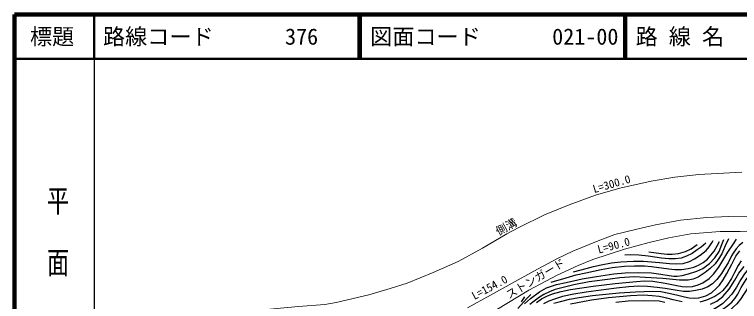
# Model space of a CAD drawing. Units: millimetres at full size, sheet at 1:1000; details may follow other scales. Extents: x 40000 to 680000, y 20000 to 380000.
# Drawn here: x 40000 to 203849, y 315068 to 380000 of the extents above; entities that cross this region are included whole.
import ezdxf
from ezdxf.enums import TextEntityAlignment as Align

# ---------------------------------------------------------------- set-up
doc = ezdxf.new("R2010")
doc.units = ezdxf.units.MM
doc.header["$LTSCALE"] = 1000
for name, color, linetype, lineweight in [('M-BGD', 7, 'Continuous', 25), ('M-STR-HTXT', 7, 'Continuous', 13), ('M-TTL', 2, 'Continuous', 140), ('M-TTL-BAND', 7, 'Continuous', 25), ('M-TTL-LINE', 7, 'Continuous', 50)]:
    doc.layers.add(name, color=color, linetype=linetype, lineweight=lineweight)
doc.layers.add('M-TTL-TXT', color=7, linetype='Continuous')
doc.styles.add('@ＭＳ ゴシック', font='')
doc.styles.add('ＭＳ ゴシック', font='')
doc.styles.get('@ＭＳ ゴシック').set_extended_font_data('@MS Gothic')
doc.styles.get('ＭＳ ゴシック').set_extended_font_data('MS Gothic')

msp = doc.modelspace()

# ---------------------------------------------------------------- linework, layer by layer
at = {"layer": 'M-BGD'}
for points in [[(155295, 314522), (156591, 315776), (158642, 317283), (160255, 318132), (162518, 318943), (164640, 319392), (168272, 320164), (171547, 320729), (175479, 321309), (178027, 321552), (181108, 321647), (183987, 321527), (186099, 321234), (187946, 320945), (189011, 320799), (189768, 320799), (190871, 320963), (192316, 321339), (194209, 321915), (195572, 322543), (197094, 323670), (198238, 324924), (199234, 326399), (199894, 327946), (200309, 329105)], [(201390, 329274), (200638, 327649), (199835, 325891), (199014, 324598), (198319, 323625), (197234, 322555), (196080, 321638), (194481, 320596), (193355, 320110), (192228, 319915), (190279, 319915), (186517, 320261), (182547, 320511), (180063, 320651), (176826, 320446), (174595, 320122), (169897, 319520), (166431, 318874), (162226, 317795), (160906, 317275), (159662, 316640), (158642, 316029), (157481, 315176), (156451, 314366)], [(157949, 314868), (159116, 315667), (160309, 316250), (161577, 316783), (163531, 317328), (165675, 317759), (170774, 318520), (175714, 319173), (180603, 319630), (182297, 319713), (184227, 319638), (187051, 319209), (189711, 318672), (190908, 318471), (191779, 318415), (193194, 318499), (194522, 318851), (195525, 319291), (197014, 320275), (197968, 321262), (199210, 322861), (201250, 326264), (202462, 328148), (203208, 329182)], [(204609, 328406), (203784, 327715), (203083, 326949), (202383, 326000), (202038, 325377), (201283, 323841), (200487, 322506), (199800, 321402), (198704, 320027), (197781, 319105), (196684, 318400), (195439, 317878), (193915, 317539), (192549, 317348), (191197, 317348), (189274, 317621), (187058, 318031), (185230, 318273), (183031, 318467), (181110, 318541), (178825, 318395), (176078, 318119), (173681, 317767), (169178, 317165), (166397, 316731), (163881, 316194), (162015, 315636), (160727, 315167), (159537, 314577)], [(161277, 319436), (164661, 320425), (166936, 321070), (169147, 321582), (172549, 322291), (175045, 322749), (177834, 323048), (180102, 323163), (182408, 323115), (183948, 322964), (187841, 322495), (189199, 322323), (190737, 322323), (192276, 322546), (193507, 322856), (194565, 323269), (195606, 323868), (196616, 324664), (197397, 325518), (198157, 326475), (198831, 327627), (199318, 328681)], [(166357, 321817), (169173, 322547), (170816, 322976), (172620, 323358), (174943, 323798), (177041, 324061), (179905, 324221), (182175, 324221), (185801, 323914), (188051, 323701), (189513, 323587), (191109, 323670), (192530, 324141), (193655, 324719), (194954, 325588), (196291, 326571), (197017, 327449), (197609, 328317), (197933, 328861)], [(196224, 328269), (195164, 327391), (194257, 326733), (193150, 325960), (191890, 325359), (190677, 324901), (189379, 324730), (187869, 324730), (186192, 324889), (183222, 325319), (181100, 325526), (179301, 325649), (177953, 325586)], [(183382, 326275), (186152, 325949), (187496, 325798), (188633, 325798), (190054, 325932), (191670, 326362), (192901, 326970), (194287, 328002)], [(161891, 314657), (163358, 315089), (165451, 315566), (167578, 315998), (170645, 316436), (173619, 316756), (176617, 317063), (180316, 317286), (184261, 317373), (186049, 317296), (187845, 316967), (189642, 316583), (191418, 316100), (192447, 315922), (193693, 315810), (194675, 315863), (196236, 316344), (197534, 317007), (198642, 318058), (199353, 318778), (200160, 319972), (201017, 321435), (202112, 323504), (203016, 325324), (203897, 326523)], [(204202, 324294), (203533, 323239), (202708, 321607), (202047, 320309), (201060, 318732), (200092, 317570), (199386, 316924), (198252, 316212), (196368, 315365), (194916, 314953)], [(197316, 314456), (198717, 315167), (200097, 316204), (201516, 317843), (202767, 319861), (203677, 321471), (204903, 322978)], [(232389, 315764), (230101, 316813), (225983, 318408), (222908, 319732), (218201, 321638), (215017, 322801), (213013, 323366), (210977, 323835), (209707, 323978), (209097, 323978), (208134, 323721), (207203, 323296), (206419, 322803), (205616, 322092), (204980, 321306), (204172, 320082), (203139, 318306), (202105, 316728), (201146, 315638), (200102, 314651), (199131, 313947), (197954, 313279)], [(199746, 313073), (201245, 314167), (202123, 314923), (202875, 315811), (203463, 316764), (204193, 318210), (205367, 320069), (206091, 321031), (206669, 321593), (207590, 322122), (208751, 322557), (209986, 322694), (211442, 322694), (213137, 322421), (215255, 321910), (216392, 321483), (218009, 320858), (221628, 319275), (224576, 317953), (227416, 316690), (229063, 315950), (231013, 315166)], [(229407, 314469), (227600, 315184), (226277, 315660), (224272, 316697), (220992, 318470), (218108, 319836), (215768, 320685), (213859, 321326), (212090, 321660), (210740, 321809), (209687, 321728), (208959, 321467), (208059, 320950), (207475, 320439), (206793, 319607), (206069, 318632), (204911, 316878), (204045, 315616), (203210, 314548), (202426, 313754), (201417, 312880)], [(153764, 313505), (155706, 315643), (156688, 316626)], [(190928, 315017), (188861, 315478), (187464, 315806), (185670, 316175), (184097, 316343), (182130, 316485), (179201, 316382), (174244, 315892), (170405, 315359), (165620, 314498)], [(154544, 314973), (155348, 316161)], [(175886, 314952), (178717, 315215), (182196, 315304), (185676, 315193), (187005, 314957)]]:
    msp.add_lwpolyline(points, dxfattribs=at)
at = {"layer": 'M-STR-HTXT'}
for points in [[(61295, 305497), (69729, 308406), (76563, 310292), (82668, 311568), (89620, 312567), (104150, 313922), (110116, 314401), (112719, 314861), (120105, 316563), (124934, 317981), (128720, 319219), (134630, 321608), (140256, 324101), (145802, 327104), (151246, 330350), (153945, 331823), (159787, 334704), (165321, 336963), (171298, 339094), (176767, 340674), (183907, 342290), (189229, 343210), (194624, 343781), (204384, 344299)], [(207618, 334243), (201418, 334271), (196435, 334060), (190495, 333463), (184863, 332441), (180311, 331352), (175700, 330250), (171884, 328783), (166219, 326479), (162594, 324686), (157336, 321907), (147591, 316490), (142348, 313604)], [(211864, 330802), (204000, 330919), (199463, 330919), (192840, 330363), (187883, 329459), (183414, 328381), (177834, 326886), (170688, 324556), (167419, 323251), (162673, 321061), (156258, 317637), (149147, 313360), (143955, 310185), (140140, 308277), (133227, 305538), (127993, 303875), (119152, 301628)]]:
    msp.add_lwpolyline(points, dxfattribs=at)
at = {"layer": 'M-TTL'}
for p, q in [((40000, 380000), (40000, 20000)), ((680000, 380000), (40000, 380000))]:
    msp.add_line(p, q, dxfattribs=at)
at = {"layer": 'M-TTL-BAND'}
msp.add_line((58000, 370000), (58000, 20000), dxfattribs=at)
at = {"layer": 'M-TTL-LINE'}
for p, q in [((58000, 380000), (58000, 370000)), ((117750, 380000), (117750, 370000)), ((118250, 380000), (118250, 370000)), ((177750, 380000), (177750, 370000)), ((178250, 380000), (178250, 370000)), ((40000, 370000), (680000, 370000))]:
    msp.add_line(p, q, dxfattribs=at)

# ---------------------------------------------------------------- texts
at = {"layer": 'M-STR-HTXT', "style": 'ＭＳ ゴシック'}
for s, rotation, p in [('L=300.0', 16.113, (171155, 339053)), ('側溝', 28.624, (149652, 329480)), ('L=90.0', 14.996, (172178, 325371)), ('ストンガード', 31.022, (152048, 315105)), ('L=154.0', 28.066, (144194, 314912))]:
    msp.add_text(s, height=1833, rotation=rotation, dxfattribs=at).set_placement(p, align=Align.BOTTOM_LEFT)
at = {"layer": 'M-TTL-BAND', "style": '@ＭＳ ゴシック', "width": 1.4}
msp.add_text('平  面  図', height=3666, rotation=270, dxfattribs=at).set_placement((49777, 306475), align=Align.MIDDLE_RIGHT)
at = {"layer": 'M-TTL-TXT', "style": 'ＭＳ ゴシック'}
msp.add_text('標題', height=3666, dxfattribs=at).set_placement((48500, 375000), align=Align.MIDDLE_CENTER)
for s, p in [('路線コード', (60000, 375000)), ('図面コード', (120380, 375000)), ('路 線 名', (180380, 375000)), ('376', (101142, 375000)), ('021-00', (161521, 375000))]:
    msp.add_text(s, height=3666, dxfattribs=at).set_placement(p, align=Align.MIDDLE_LEFT)

doc.saveas('drawing.dxf')
